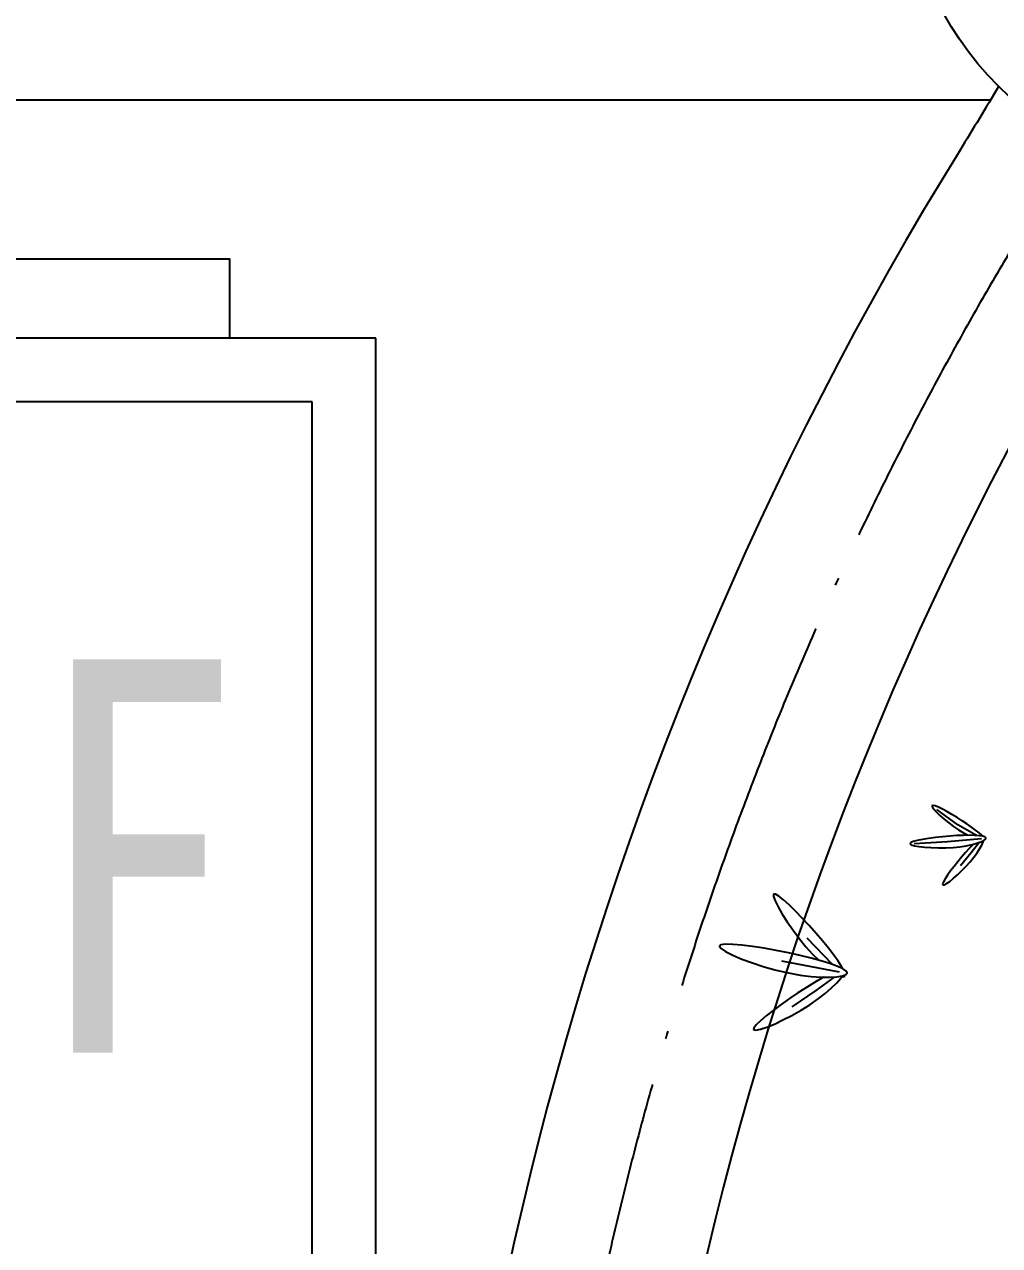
# Model space of a CAD drawing. Extents: x 302512 to 1034855, y -184136 to 410364.
# Drawn here: x 625727 to 631864, y 133034 to 140721 of the extents above; entities that cross this region are included whole.
import ezdxf

# ---------------------------------------------------------------- set-up
doc = ezdxf.new("R2010")
doc.units = 0
doc.header["$MEASUREMENT"] = 0
doc.linetypes.add('ACAD_ISO04W100', pattern=[30.5, 24, -3, 0.5, -3])
for name, color, linetype in [('F', 5, 'Continuous'), ('TREE', 3, 'Continuous'), ('WALL', 4, 'Continuous'), ('WZ', 2, 'Continuous'), ('坐椅', 7, 'Continuous'), ('树', 80, 'Continuous'), ('红线', 20, 'Continuous'), ('绿化', 97, 'Continuous'), ('绿地', 3, 'Continuous'), ('道路线', 161, 'Continuous')]:
    doc.layers.add(name, color=color, linetype=linetype)
doc.styles.add('-黑体', font='', dxfattribs={"width": 0.8})
doc.styles.add('DIM_FONT', font='SIMPLEX.shx', dxfattribs={"width": 0.8})
doc.styles.get('-黑体').set_extended_font_data('黑体')

# ---------------------------------------------------------------- blocks, each defined once
blk = doc.blocks.new('A$C224D6D52')
at = {"layer": 'WZ'}
for p, q in [((21440, 17266.6), (14300, 17266.6)), ((21440, 9526.6), (21440, 17266.6)), ((21040, 16866.6), (14700, 16866.6)), ((21040, 9926.6), (21040, 16866.6))]:
    blk.add_line(p, q, dxfattribs=at)
blk.add_lwpolyline([(18520, 17266.6), (18520, 17766.6), (20520, 17766.6), (20520, 17266.6)], dxfattribs=at)
blk = doc.blocks.new('_F43BVI')
at = {"layer": '绿地'}
for p, q in [((-0.3695, -0.6418), (-0.3793, -0.6483)), ((-0.3525, -0.6404), (-0.3728, -0.7286)), ((-0.361, -0.6368), (-0.3695, -0.6418)), ((-0.3577, -0.6351), (-0.361, -0.6368)), ((-0.343, -0.6387), (-0.3466, -0.636)), ((-0.3363, -0.645), (-0.343, -0.6387)), ((-0.3287, -0.6533), (-0.3363, -0.645)), ((-0.4138, -0.6743), (-0.4261, -0.6845)), ((-0.4017, -0.6648), (-0.4138, -0.6743)), ((-0.3648, -0.6504), (-0.4068, -0.6884)), ((-0.3901, -0.656), (-0.4017, -0.6648)), ((-0.3793, -0.6483), (-0.3901, -0.656)), ((-0.382, -0.6808), (-0.3723, -0.6715)), ((-0.3456, -0.6647), (-0.3441, -0.6679)), ((-0.3454, -0.6485), (-0.3257, -0.6776)), ((-0.3441, -0.6679), (-0.3379, -0.6796)), ((-0.3379, -0.6796), (-0.3307, -0.6922)), ((-0.3206, -0.6633), (-0.3287, -0.6533)), ((-0.3257, -0.6776), (-0.3015, -0.7159)), ((-0.3123, -0.6748), (-0.3206, -0.6633)), ((-0.3039, -0.6876), (-0.3123, -0.6748)), ((-0.4068, -0.6884), (-0.4625, -0.7286)), ((-0.4493, -0.705), (-0.4593, -0.7145)), ((-0.4381, -0.6949), (-0.4493, -0.705)), ((-0.4261, -0.6845), (-0.4381, -0.6949)), ((-0.4329, -0.7184), (-0.4197, -0.7098)), ((-0.4197, -0.7098), (-0.4064, -0.7005)), ((-0.4064, -0.7005), (-0.3936, -0.6907)), ((-0.3936, -0.6907), (-0.382, -0.6808)), ((-0.3307, -0.6922), (-0.3228, -0.7055)), ((-0.3228, -0.7055), (-0.3143, -0.719)), ((-0.2959, -0.7015), (-0.3039, -0.6876)), ((-0.2884, -0.7159), (-0.2959, -0.7015)), ((-0.4734, -0.73), (-0.4766, -0.7352)), ((-0.4766, -0.7352), (-0.4765, -0.738)), ((-0.4765, -0.738), (-0.4728, -0.7382)), ((-0.4675, -0.723), (-0.4734, -0.73)), ((-0.4728, -0.7382), (-0.466, -0.736)), ((-0.4593, -0.7145), (-0.4675, -0.723)), ((-0.466, -0.736), (-0.4567, -0.7318)), ((-0.4567, -0.7318), (-0.4454, -0.7258)), ((-0.4454, -0.7258), (-0.4329, -0.7184)), ((-0.3728, -0.7286), (-0.395, -0.8144)), ((-0.3143, -0.719), (-0.3056, -0.7322)), ((-0.3056, -0.7322), (-0.297, -0.7447)), ((-0.2816, -0.7301), (-0.2884, -0.7159)), ((-0.2759, -0.7435), (-0.2816, -0.7301)), ((-0.2714, -0.7555), (-0.2759, -0.7435)), ((-0.297, -0.7447), (-0.2889, -0.7558)), ((-0.2889, -0.7558), (-0.2815, -0.765)), ((-0.2815, -0.765), (-0.2754, -0.7718)), ((-0.2754, -0.7718), (-0.2707, -0.7757)), ((-0.2684, -0.7653), (-0.2714, -0.7555)), ((-0.2707, -0.7757), (-0.2679, -0.7759)), ((-0.2672, -0.7723), (-0.2684, -0.7653)), ((-0.2679, -0.7759), (-0.2672, -0.7723)), ((-0.1452, -1.098), (-0.1616, -1.1023)), ((-0.139, -1.0969), (-0.1452, -1.098)), ((-0.1182, -1.0977), (-0.1215, -1.0962)), ((-0.1182, -1.1023), (-0.1182, -1.0977)), ((-0.2256, -1.1247), (-0.25, -1.1347)), ((-0.1579, -1.1187), (-0.2452, -1.1612)), ((-0.2023, -1.1159), (-0.2256, -1.1247)), ((-0.1328, -1.1081), (-0.2083, -1.2437)), ((-0.1808, -1.1083), (-0.2023, -1.1159)), ((-0.1616, -1.1023), (-0.1808, -1.1083)), ((-0.125, -1.1248), (-0.1066, -1.1821)), ((-0.1217, -1.1074), (-0.1182, -1.1023)), ((-0.1165, -1.1097), (-0.1211, -1.1036)), ((-0.1084, -1.1234), (-0.1165, -1.1097)), ((-0.0999, -1.1407), (-0.1084, -1.1234)), ((-0.2998, -1.157), (-0.3231, -1.1683)), ((-0.2751, -1.1456), (-0.2998, -1.157)), ((-0.25, -1.1347), (-0.2751, -1.1456)), ((-0.2246, -1.1713), (-0.2007, -1.1605)), ((-0.2007, -1.1605), (-0.1803, -1.1499)), ((-0.1332, -1.1514), (-0.1322, -1.1573)), ((-0.1322, -1.1573), (-0.1275, -1.1796)), ((-0.0913, -1.161), (-0.0999, -1.1407)), ((-0.0831, -1.1839), (-0.0913, -1.161)), ((-0.3616, -1.1893), (-0.3747, -1.1981)), ((-0.3441, -1.1793), (-0.3616, -1.1893)), ((-0.3231, -1.1683), (-0.3441, -1.1793)), ((-0.3024, -1.1982), (-0.2766, -1.1904)), ((-0.2766, -1.1904), (-0.2502, -1.1814)), ((-0.2502, -1.1814), (-0.2246, -1.1713)), ((-0.1275, -1.1796), (-0.1217, -1.2038)), ((-0.1066, -1.1821), (-0.0848, -1.2567)), ((-0.0754, -1.209), (-0.0831, -1.1839)), ((-0.3824, -1.205), (-0.3836, -1.2097)), ((-0.3836, -1.2097), (-0.3777, -1.2118)), ((-0.3747, -1.1981), (-0.3824, -1.205)), ((-0.3777, -1.2118), (-0.3654, -1.2115)), ((-0.3654, -1.2115), (-0.348, -1.2089)), ((-0.348, -1.2089), (-0.3266, -1.2044)), ((-0.3266, -1.2044), (-0.3024, -1.1982)), ((-0.1217, -1.2038), (-0.115, -1.2294)), ((-0.115, -1.2294), (-0.1075, -1.2556)), ((-0.0688, -1.2357), (-0.0754, -1.209)), ((-0.1075, -1.2556), (-0.0994, -1.2816)), ((-0.0633, -1.263), (-0.0688, -1.2357)), ((-0.0994, -1.2816), (-0.0912, -1.3062)), ((-0.059, -1.2896), (-0.0633, -1.263)), ((-0.0559, -1.3144), (-0.059, -1.2896)), ((-0.0912, -1.3062), (-0.0831, -1.3284)), ((-0.0542, -1.3362), (-0.0559, -1.3144)), ((-0.0831, -1.3284), (-0.0754, -1.3471)), ((-0.0754, -1.3471), (-0.0685, -1.3613)), ((-0.0552, -1.366), (-0.054, -1.3538)), ((-0.054, -1.3538), (-0.0542, -1.3362)), ((-0.0685, -1.3613), (-0.0626, -1.3698)), ((-0.0626, -1.3698), (-0.0581, -1.3716)), ((-0.0581, -1.3716), (-0.0552, -1.366))]:
    blk.add_line(p, q, dxfattribs=at)
for points in [[(-0.3852, -0.7182), (-0.3896, -0.7368), (-0.3935, -0.7554), (-0.3968, -0.7733), (-0.3994, -0.7896), (-0.4011, -0.8037), (-0.4016, -0.8147), (-0.4009, -0.8219), (-0.3988, -0.8245), (-0.3951, -0.8221), (-0.3902, -0.815), (-0.3844, -0.8042), (-0.378, -0.7903), (-0.3714, -0.7741), (-0.365, -0.7563), (-0.3591, -0.7377), (-0.3541, -0.7191), (-0.3502, -0.7012), (-0.3475, -0.6843), (-0.3459, -0.669), (-0.3452, -0.6556), (-0.3455, -0.6444), (-0.3466, -0.6359), (-0.3485, -0.6305), (-0.3511, -0.6286), (-0.3543, -0.6304), (-0.358, -0.6356), (-0.3622, -0.6439), (-0.3666, -0.6549), (-0.3713, -0.6682), (-0.376, -0.6835), (-0.3807, -0.7002)], [(-0.2239, -1.2205), (-0.2399, -1.2491), (-0.2552, -1.278), (-0.2692, -1.3058), (-0.2812, -1.3315), (-0.2907, -1.3538), (-0.2968, -1.3717), (-0.2991, -1.3839), (-0.2968, -1.3892), (-0.2896, -1.3869), (-0.2782, -1.3777), (-0.2634, -1.3626), (-0.2463, -1.3427), (-0.2277, -1.3192), (-0.2087, -1.293), (-0.1902, -1.2652), (-0.173, -1.237), (-0.1581, -1.2092), (-0.1456, -1.1828), (-0.1356, -1.1584), (-0.1281, -1.1365), (-0.1233, -1.118), (-0.1211, -1.1036), (-0.1216, -1.0937), (-0.125, -1.0893), (-0.1311, -1.0907), (-0.1397, -1.0975), (-0.1505, -1.1092), (-0.1631, -1.1253), (-0.177, -1.145), (-0.1921, -1.1678), (-0.2078, -1.1932)]]:
    blk.add_lwpolyline(points, close=True, dxfattribs=at)
at = {"style": 'DIM_FONT', "width": 0.7, "flags": 9}
for tag in ['YSIZE', 'XSIZE']:
    blk.add_attdef(tag, (0, 0), '', height=0.5, dxfattribs=at)
blk = doc.blocks.new('ZU')
at = {"layer": '绿地', "xscale": 1.5, "yscale": 1.5, "zscale": 0.001, "rotation": 260.5308552460376}
blk.add_blockref('_F43BVI', (-0.8522, 0.1655), dxfattribs=at)
blk = doc.blocks.new('A$C0B5A7686')
at = {"layer": '树', "linetype": 'ByBlock', "xscale": 640, "yscale": 640, "zscale": 640, "rotation": 151.15692544915}
blk.add_blockref('ZU', (642.8, 1492.6), dxfattribs=at)
blk = doc.blocks.new('A$C750B0621')
at = {"layer": '树'}
blk.add_blockref('A$C0B5A7686', (0, 0), dxfattribs=at)
blk = doc.blocks.new('A$C5AB93D8E')
at = {"layer": '绿化', "xscale": 0.8, "yscale": 0.8, "zscale": 0.8}
blk.add_blockref('A$C750B0621', (0, 0), dxfattribs=at)
blk = doc.blocks.new('A$C68DB62A4')
at = {"layer": '绿化', "rotation": 236.3690562220917}
blk.add_blockref('A$C5AB93D8E', (801.7, 2393.5), dxfattribs=at)
blk = doc.blocks.new('_F37GYG')
at = {"layer": '绿化', "linetype": 'ByBlock', "xscale": 0.2867748092958204, "yscale": 0.2867748092958204, "zscale": 0.2867748092958204}
blk.add_blockref('A$C68DB62A4', (-306.06, -300.5), dxfattribs=at)
at = {"style": 'DIM_FONT', "width": 0.8, "flags": 9}
for tag in ['YSIZE', 'XSIZE']:
    blk.add_attdef(tag, (0, 0), '', height=0.5, dxfattribs=at)

msp = doc.modelspace()

# ---------------------------------------------------------------- linework, layer by layer
at = {"layer": 'F'}
for points in [[(631857, 140330.5, -0.006193), (631614.7, 139930, 0.158055), (628324.3, 126514.9, -0.218403), (624325.4, 115795.8, -0.218403)], [(632921.9, 139776.4, -0.00682), (632635.2, 139298.7, 0.158055), (629521.1, 126602.4, -0.222263), (625015.7, 114791.9, -0.222263)]]:
    msp.add_lwpolyline(points, format="xyb", dxfattribs=at)
msp.add_circle((633270.1, 141745.9), 2000, dxfattribs=at)
at = {"layer": '红线', "linetype": 'ACAD_ISO04W100', "ltscale": 100}
msp.add_lwpolyline([(632639.5, 140496, -0.012875), (632125, 139614.3, 0.158055), (628922.7, 126558.7, -0.219544), (624704.6, 115326.8, -0.219544)], format="xyb", dxfattribs=at)
at = {"layer": '道路线'}
for p, q in [((621093.5, 140245.9), (631807, 140245.9)), ((622574.1, 140245.9), (627703.1, 140245.9))]:
    msp.add_line(p, q, dxfattribs=at)

# ---------------------------------------------------------------- block references
at = {"layer": 'WALL'}
msp.add_blockref('A$C224D6D52', (606497.5, 121479.3), dxfattribs=at)
at = {"layer": '坐椅', "xscale": 10.78272, "yscale": 10.78272, "zscale": 10.78272}
msp.add_blockref('_F37GYG', (633400.3, 134869.6), dxfattribs=at)

# ---------------------------------------------------------------- texts
at = {"layer": 'TREE', "color": 3, "style": '-黑体', "width": 0.8}
msp.add_text('6+1F', height=2475, dxfattribs=at).set_placement((621719.4, 134249.4))

doc.saveas('drawing.dxf')
